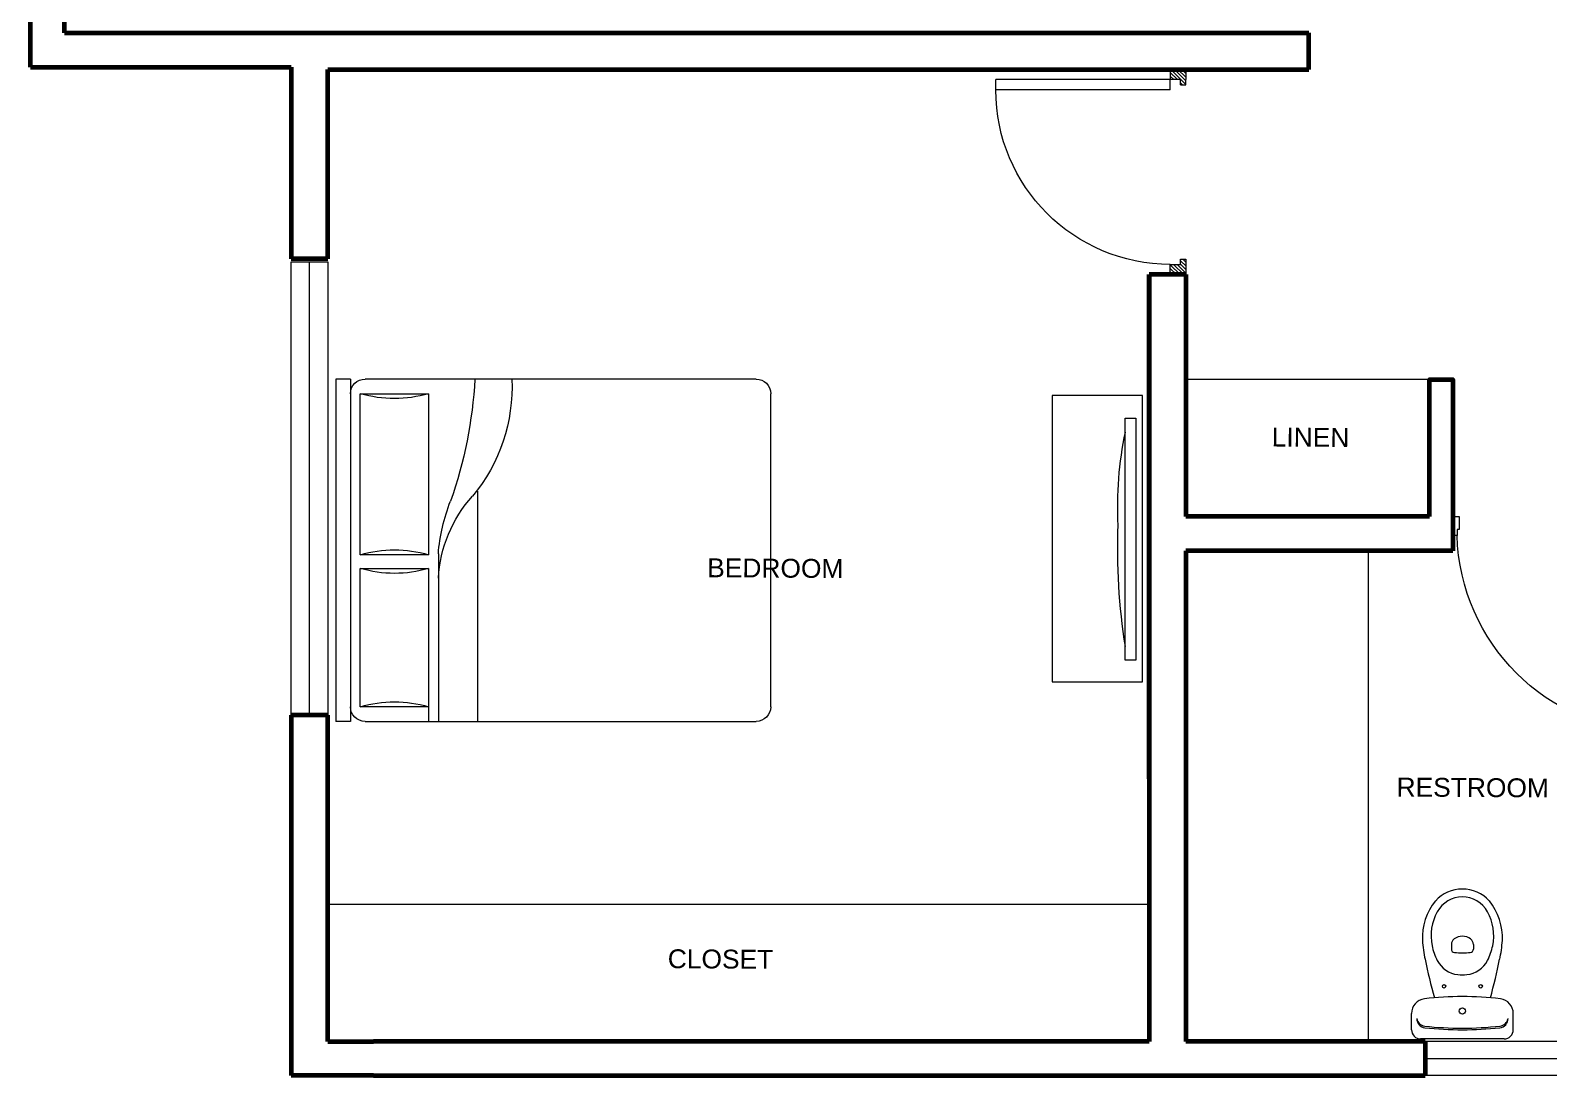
# Model space of a CAD drawing. Header units: millimetres. Extents: x 2027 to 2311, y 2171 to 2421.
# Drawn here: x 2066.5 to 2214, y 2171.1 to 2272.6 of the extents above; entities that cross this region are included whole.
import ezdxf

# ---------------------------------------------------------------- set-up
doc = ezdxf.new("R2010")
doc.units = ezdxf.units.MM
for name, color, linetype, lineweight in [('0inne_gulv', 255, 'Continuous', 13), ('A-WALL', 6, 'Continuous', 60), ('inne_gulv', 255, 'Continuous', 15), ('MOBILIARIO', 4, 'Continuous', 13), ('PUERYVENTA', 34, 'Continuous', 5), ('TEXTURA', 7, 'Continuous', 9)]:
    doc.layers.add(name, color=color, linetype=linetype, lineweight=lineweight)
doc.styles.get("Standard").update_dxf_attribs({"font": 'arial.ttf'})

# ---------------------------------------------------------------- blocks, each defined once
blk = doc.blocks.new('gazebo multifuncional plantas_dwg_2SAINVI1-127586-Level 1')
at = {"lineweight": 9}
for p, q in [((0.04, 0.2225), (0.1116, 0.2225)), ((0, -0.1825), (0, 0.1825)), ((0.413, 0.048), (0.3929, 0.048)), ((0.413, -0.048), (0.3929, -0.048)), ((0.04, -0.2225), (0.1116, -0.2225))]:
    blk.add_line(p, q, dxfattribs=at)
for centre, radius in [((0.23, 0.08), 0.0075), ((0.122, 0), 0.0135), ((0.122, 0), 0.0135), ((0.23, -0.08), 0.0075)]:
    blk.add_circle(centre, radius, dxfattribs=at)
for centre, radius, start, end in [((0.04, 0.1825), 0.04, 90, 180), ((0.0887, 0.1595), 0.04, 90, 173.72811), ((0.0959, 0.1601), 0.04, 100.24284, 173.78586), ((0.1116, 0.1585), 0.064, 6.79305, 90), ((1.54, 0), 1.5, 173.72811, 186.27189), ((1.54, 0), 1.493, 173.67552, 186.33055), ((-1.219, 0), 1.404, 353.20695, 6.79305), ((0.8496, -2.2862), 2.5, 101.57439, 105.54399), ((0.4757, -0.4232), 0.6, 94.3794, 102.29067), ((0.451, -0.079), 0.216, 60.88385, 101.61952), ((0.4404, -0.0848), 0.26, 51.28687, 92.30283), ((0.396, 0.007), 0.1156, 117.40268, 173.75809), ((0.4578, -0.1123), 0.25, 101.61952, 117.40268), ((0.495, 0), 0.1256, 299.11615, 60.88385), ((0.495, 0), 0.16, 312.43623, 47.56377), ((0.46, 0), 0.18, 173.75809, 186.24191), ((0.676, 0), 0.3, 173.35084, 186.64916), ((0.3929, 0.033), 0.015, 90, 173.35084), ((0.413, 0.018), 0.03, 36.8699, 90), ((0.389, 0), 0.06, 323.1301, 36.8699), ((0.396, -0.007), 0.1156, 186.24191, 242.59732), ((0.3929, -0.033), 0.015, 186.64916, 270), ((0.413, -0.018), 0.03, 270, 323.1301), ((0.8496, 2.2862), 2.5, 254.45601, 258.42561), ((0.4578, 0.1123), 0.25, 242.59732, 258.38048), ((0.451, 0.079), 0.216, 258.38048, 299.11615), ((0.4404, 0.0848), 0.26, 267.69717, 308.71313), ((0.04, -0.1825), 0.04, 180, 270), ((0.0887, -0.1595), 0.04, 186.27189, 270), ((0.0959, -0.1601), 0.04, 186.21414, 259.75716), ((0.1116, -0.1585), 0.064, 270, 353.20695), ((0.4757, 0.4232), 0.6, 257.70933, 265.6206)]:
    blk.add_arc(centre, radius, start, end, dxfattribs=at)
blk = doc.blocks.new('PUERTA')
at = {"layer": 'TEXTURA', "ltscale": 0.3}
h = blk.add_hatch(dxfattribs=at)
h.set_pattern_fill('ANSI31', color=256, scale=0.1, style=0)
h.set_pattern_definition([(315, (-170.025657, 504.958743), (-0.00883883476, -0.00883883476), [])])
h.paths.add_polyline_path([(0, 0), (0.05, 0), (0.075, 0), (0.075, 0.025), (0.05, 0.025), (0.05, 0.075), (0, 0.075)])
h.paths.add_polyline_path([(0.925, 0), (1, 0), (1, 0.075), (0.95, 0.075), (0.95, 0.025), (0.925, 0.025)])
for p, q in [((0.05, 0.075), (0.05, 0.925)), ((0.1, 0.925), (0.05, 0.925)), ((0.1, 0.075), (0.1, 0.925)), ((0, 0.075), (0.05, 0.075)), ((0.1, 0.075), (0.05, 0.075)), ((1, 0.075), (0.95, 0.075)), ((0, 0), (0.05, 0))]:
    blk.add_line(p, q)
at = {"ltscale": 0.3}
for p, q in [((0, 0.075), (0, 0)), ((0.05, 0.025), (0.05, 0.125)), ((0.95, 0.075), (0.95, 0.025)), ((1, 0.075), (1, 0)), ((0.075, 0.025), (0.05, 0.025)), ((0.075, 0), (0.05, 0)), ((0.075, 0.025), (0.075, 0)), ((0.95, 0.025), (0.925, 0.025)), ((0.925, 0.025), (0.925, 0)), ((0.925, 0), (1, 0))]:
    blk.add_line(p, q, dxfattribs=at)
at = {"layer": 'TEXTURA'}
blk.add_arc((0.1, 0.075), 0.85, 0, 90, dxfattribs=at)
blk = doc.blocks.new('t.v.')
at = {"layer": 'MOBILIARIO', "extrusion": (-2.64368e-05, -0.000122548, 1)}
for p, q in [((231.1815, 26.5724, -0.0001), (231.1815, 27.6324, 0.0001)), ((231.1815, 27.6324, 0.0001), (231.228, 27.6324, 0.0001)), ((231.228, 27.6324, 0.0001), (231.228, 26.5724, -0.0001)), ((231.228, 26.5724, -0.0001), (231.1815, 26.5724, -0.0001))]:
    blk.add_line(p, q, dxfattribs=at)
at = {"layer": 'MOBILIARIO', "elevation": -0.0001}
blk.add_lwpolyline([(230.8611, 26.4774), (231.2563, 26.4774), (231.2563, 27.7324), (230.8611, 27.7324)], close=True, dxfattribs=at)
at = {"layer": 'MOBILIARIO', "extrusion": (-2.64368e-05, -0.000122548, 1)}
for centre, major_axis, ratio in [((231.7074, 27.3255, 0), (0.0731, 0.9385, 0.0001), 0.592507), ((231.7081, 26.9314, 0), (-0.0731, 1.2233, 0.0001), 0.455102)]:
    blk.add_ellipse(centre, major_axis=major_axis, ratio=ratio, start_param=1.351223, end_param=1.79037, dxfattribs=at)
blk = doc.blocks.new('BED45')
at = {"layer": 'MOBILIARIO'}
for p, q in [((197.5285, 27.0893), (199.0289, 27.0893)), ((197.5285, 27.0251), (197.5285, 27.0893)), ((199.0289, 27.0251), (199.0289, 27.0893)), ((197.5285, 27.0251), (199.0289, 27.0251)), ((197.5285, 25.2474), (197.5285, 26.9609)), ((198.2987, 26.9823), (197.5927, 26.9823)), ((197.5927, 26.9823), (197.5927, 26.6828)), ((198.2987, 26.6828), (198.2987, 26.9823)), ((198.9648, 26.9823), (198.3587, 26.9823)), ((198.3587, 26.9823), (198.3587, 26.6828)), ((198.9648, 26.6828), (198.9648, 26.9823)), ((199.0289, 26.9609), (199.0289, 25.2474)), ((197.5927, 26.6828), (198.2987, 26.6828)), ((198.3587, 26.6828), (199.0289, 26.6828)), ((198.2945, 26.64), (199.0289, 26.64)), ((198.0206, 26.4688), (199.0289, 26.4688)), ((198.9648, 25.1832), (197.5927, 25.1832))]:
    blk.add_line(p, q, dxfattribs=at)
for centre, radius, start, end in [((197.5927, 26.9609), 0.0642, 90, 180), ((198.9648, 26.9609), 0.0642, 0, 90), ((197.0792, 26.8325), 0.5349, 343.7398, 16.2602), ((198.8122, 26.8325), 0.5349, 163.7398, 196.2602), ((197.8452, 26.8325), 0.5349, 343.7398, 16.2602), ((199.4782, 26.8325), 0.5349, 163.7398, 196.2602), ((198.4338, 26.0561), 0.5848, 93.1663, 132.0658), ((198.353, 25.8613), 0.7809, 94.2918, 111.76757), ((197.4126, 28.4497), 1.9736, 273.36646, 289.2534), ((197.5606, 27.0732), 0.7561, 267.56726, 309.54608), ((197.5927, 25.2474), 0.0642, 180, 270), ((198.9648, 25.2474), 0.0642, 270, 0)]:
    blk.add_arc(centre, radius, start, end, dxfattribs=at)
blk = doc.blocks.new('*U20')
blk.add_lwpolyline([(34, 1740, -0.396717), (1582, 192)], format="xyb")
for points in [[(72, 192), (34, 192), (34, 1740), (72, 1740)], [(34, 192), (17, 192), (17, 192), (17, 192), (17, 192), (17, 177), (0, 177), (0, 191), (0, 41), (0, 56), (17, 56), (17, 41), (34, 41), (34, 41), (50, 41), (50, 144), (34, 144)], [(1616, 177), (1616, 192), (1616, 192), (1616, 41), (1616, 56), (1599, 56), (1599, 41), (1582, 41), (1582, 41), (1566, 41), (1566, 144), (1582, 144), (1582, 192), (1599, 192), (1599, 177)]]:
    blk.add_lwpolyline(points, close=True)
blk.add_lwpolyline([(34, 192), (72, 192)])

msp = doc.modelspace()

# ---------------------------------------------------------------- linework, layer by layer
at = {"layer": 'A-WALL'}
for p, q in [((2066.52, 2269.08), (2066.52, 2291.83)), ((2069.85, 2272.4), (2069.85, 2291.83)), ((2069.85, 2272.4), (2190.75, 2272.4)), ((2190.75, 2268.86), (2190.75, 2272.4)), ((2066.52, 2269.08), (2091.87, 2269.08)), ((2091.87, 2269.08), (2091.87, 2250.46)), ((2095.42, 2268.86), (2190.75, 2268.86)), ((2095.42, 2250.46), (2095.42, 2268.86)), ((2095.42, 2250.46), (2091.87, 2250.46)), ((2175.23, 2248.91), (2175.23, 2193.25)), ((2175.23, 2199.91), (2175.23, 2248.91)), ((2178.78, 2248.91), (2175.23, 2248.91)), ((2178.78, 2248.91), (2178.78, 2225.41)), ((2178.78, 2240.7), (2178.78, 2239.82)), ((2178.78, 2236.27), (2178.78, 2225.41)), ((2202.45, 2225.41), (2178.78, 2225.41)), ((2204.72, 2225.41), (2204.72, 2222.09)), ((2178.78, 2222.09), (2178.78, 2218.75)), ((2178.78, 2222.09), (2178.78, 2174.41)), ((2204.72, 2222.09), (2178.78, 2222.09)), ((2091.87, 2206.11), (2091.87, 2171.08)), ((2095.42, 2206.11), (2091.87, 2206.11)), ((2095.42, 2174.41), (2095.42, 2206.11)), ((2175.23, 2193.25), (2175.23, 2174.41)), ((2095.42, 2174.41), (2099.85, 2174.41)), ((2175.23, 2174.41), (2099.85, 2174.41)), ((2202.06, 2174.41), (2178.78, 2174.41)), ((2202.06, 2174.41), (2202.06, 2171.08)), ((2099.85, 2171.08), (2091.87, 2171.08)), ((2099.85, 2171.08), (2169.91, 2171.08)), ((2169.91, 2171.08), (2202.06, 2171.08))]:
    msp.add_line(p, q, dxfattribs=at)
msp.add_lwpolyline([(2202.45, 2225.41), (2202.45, 2238.72), (2204.72, 2238.72), (2204.72, 2225.41)], dxfattribs=at)
at = {"layer": 'inne_gulv'}
for p, q in [((2093.64, 2206.11), (2093.64, 2250.17)), ((2202.45, 2238.72), (2178.78, 2238.72)), ((2196.52, 2222.09), (2196.52, 2174.41)), ((2175.23, 2187.71), (2095.42, 2187.71)), ((2219.8, 2174.41), (2202.06, 2174.41)), ((2202.06, 2172.75), (2219.8, 2172.75)), ((2219.8, 2171.08), (2202.06, 2171.08))]:
    msp.add_line(p, q, dxfattribs=at)
msp.add_lwpolyline([(2091.87, 2250.17), (2095.42, 2250.17), (2095.42, 2206.11), (2091.87, 2206.11)], close=True, dxfattribs=at)

# ---------------------------------------------------------------- block references
at = {"layer": '0inne_gulv', "xscale": 0.01234813854997704, "yscale": 0.01234813854997704, "zscale": 0.01234813854997704, "rotation": 180}
msp.add_blockref('*U20', (2224.68, 2225.92), dxfattribs=at)
at = {"layer": 'inne_gulv', "xscale": -22.17179802280316, "yscale": 22.17179802280316, "zscale": 22.17179802280316, "rotation": 90}
msp.add_blockref('BED45', (2696.82, 6618.33), dxfattribs=at)
at = {"layer": 'MOBILIARIO', "xscale": 22.17179802280316, "yscale": 22.17179802280316, "zscale": 22.17179802280316}
msp.add_blockref('t.v.', (-2952.8, 1622.29, 0), dxfattribs=at)
at = {"layer": 'MOBILIARIO', "xscale": 22.22445800364788, "yscale": 22.22445800364788, "zscale": 22.22445800364788, "rotation": 89.99999999999999}
msp.add_blockref('gazebo multifuncional plantas_dwg_2SAINVI1-127586-Level 1', (2205.66, 2174.65, 0), dxfattribs=at)
at = {"layer": 'PUERYVENTA', "ltscale": 0.3, "xscale": -19.94983707578459, "yscale": 19.94983707578396, "zscale": 19.94983707578422, "rotation": 90}
msp.add_blockref('PUERTA', (2178.78, 2268.86), dxfattribs=at)

# ---------------------------------------------------------------- texts
at = {"layer": 'inne_gulv', "char_height": 1.834, "width": 19.8041, "attachment_point": 1, "rotation": 359.6461}
for s, insert in [('LINEN', (2187.14, 2234.05)), ('BEDROOM', (2132.29, 2221.35)), ('RESTROOM', (2199.27, 2200.04)), ('CLOSET', (2128.46, 2183.36))]:
    msp.add_mtext(s, dxfattribs=dict(at, insert=insert))

doc.saveas('drawing.dxf')
